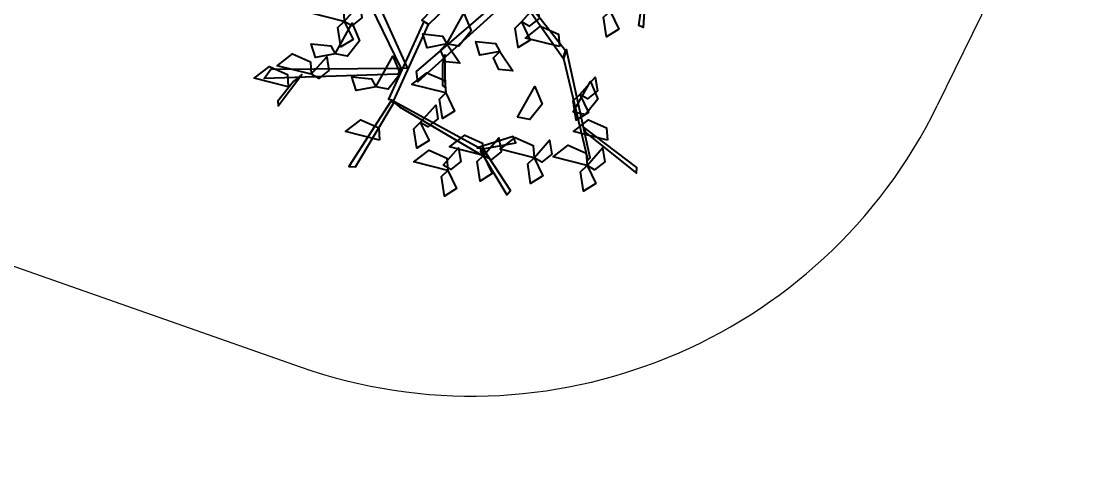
# Model space of a CAD drawing. Header units: inches. Extents: x -1366 to 1207, y -585 to 2554.
# Drawn here: x 407.03 to 410.075, y 2038.333 to 2039.602 of the extents above; entities that cross this region are included whole.
import ezdxf

# ---------------------------------------------------------------- set-up
doc = ezdxf.new("R2010")
doc.units = ezdxf.units.IN
doc.header["$MEASUREMENT"] = 0
doc.header["$PDSIZE"] = 0.05
doc.layers.get('0').update_dxf_attribs({"linetype": 'CONTINUOUS'})
doc.layers.get('DEFPOINTS').update_dxf_attribs({"linetype": 'CONTINUOUS'})
doc.layers.add('A-PLNT', color=84, linetype='CONTINUOUS')
doc.layers.add('DIM', color=7, linetype='CONTINUOUS')
doc.layers.add('Road', color=1, linetype='CONTINUOUS', lineweight=15)
doc.styles.add('style10', font='THSarabun.ttf')
doc.dimstyles.new('C-CC100', dxfattribs={"dimtxt": 0.225, "dimasz": 0.15, "dimexe": 0.25, "dimexo": 0, "dimgap": 0.09, "dimtad": 1, "dimtih": 1, "dimtoh": 1, "dimzin": 0, "dimdsep": 46, "dimtxsty": 'style10', "dimblk1": 'B-2', "dimblk2": 'B-2', "dimsah": 1, "dimcen": 0.09, "dimdle": 0.18, "dimclrd": 1, "dimclre": 7, "dimclrt": 2, "dimadec": 0, "dimazin": 0, "dimtfac": 1, "dimtix": 1, "dimtmove": 2, "dimatfit": 3, "dimldrblk": 'B-2', "dimfxl": 1, "dimtolj": 1, "dimtzin": 0, "dimarcsym": 0})

# ---------------------------------------------------------------- blocks, each defined once
blk = doc.blocks.new('TREE_P36')
at = {"color": 34, "linetype": 'Continuous'}
for points in [[(-0.0014, -0.1718, -1.166), (-0.1191, -0.2941, -0.9955), (-0.1082, -0.3005, -1.0051), (0.0095, -0.1864, -1.1727)], [(-0.1511, -0.3686, -0.9616), (-0.2346, -0.1965, -0.7586), (-0.2179, -0.199, -0.7722), (-0.1413, -0.3687, -0.9684)], [(0.0292, -0.2493, -1.0976), (-0.1252, -0.3894, -0.937), (-0.1272, -0.3733, -0.9522), (0.0266, -0.2404, -1.1059)], [(0.2259, -0.2569, -0.6711), (0.2226, -0.3055, -0.6802), (0.2161, -0.3026, -0.693), (0.2245, -0.2448, -0.6733)], [(0.0502, -0.2834, -1.0668), (0.0992, -0.3529, -0.8669), (0.1027, -0.3416, -0.8781), (0.0524, -0.277, -1.0727)], [(-0.1159, -0.2964, -0.9993), (-0.1707, -0.4162, -0.9396), (-0.1622, -0.4185, -0.9461), (-0.1087, -0.301, -1.0044)], [(0.0999, -0.3535, -0.868), (0.1372, -0.5104, -0.6567), (0.1409, -0.507, -0.6551), (0.1041, -0.3395, -0.8767)], [(-0.0874, -0.3623, -0.9642), (-0.0874, -0.395, -0.91), (-0.0825, -0.399, -0.9045), (-0.0838, -0.3478, -0.9891)], [(-0.1559, -0.3777, -0.9565), (-0.3626, -0.3842, -0.7911), (-0.352, -0.3698, -0.8015), (-0.1511, -0.3686, -0.9616)], [(-0.3173, -0.3892, -0.8216), (-0.3413, -0.4195, -0.777), (-0.341, -0.4265, -0.774), (-0.3042, -0.3783, -0.8433)], [(-0.1676, -0.4202, -0.9411), (-0.2316, -0.5205, -0.7851), (-0.2215, -0.5209, -0.7996), (-0.1618, -0.4208, -0.9491)], [(-0.1534, -0.4279, -0.9427), (-0.0265, -0.5029, -0.8625), (-0.0264, -0.494, -0.8661), (-0.1668, -0.4171, -0.9523)], [(0.133, -0.4673, -0.7066), (0.2123, -0.5306, -0.5336), (0.213, -0.5221, -0.5413), (0.1319, -0.4605, -0.7151)], [(-0.0216, -0.4925, -0.8677), (0.026, -0.4836, -0.8796), (0.0222, -0.4739, -0.8852), (-0.0337, -0.4912, -0.8668)], [(-0.0292, -0.4957, -0.8677), (0.012, -0.5641, -0.7481), (0.0179, -0.5575, -0.7521), (-0.0238, -0.4933, -0.8666)]]:
    blk.add_3dface(points, dxfattribs=at)
at = {"color": 72, "linetype": 'Continuous'}
for points in [[(-0.2389, -0.296, -0.8816), (-0.2914, -0.2827, -0.8922), (-0.2679, -0.2647, -0.8968), (-0.2402, -0.2769, -0.8892)], [(-0.2389, -0.296, -0.8291), (-0.215, -0.2689, -0.8551), (-0.2115, -0.2904, -0.8533), (-0.2272, -0.3027, -0.8374)], [(0.0349, -0.297, -0.8291), (0.0588, -0.27, -0.8551), (0.0622, -0.2914, -0.8533), (0.0466, -0.3037, -0.8374)], [(-0.0806, -0.3307, -0.9551), (-0.0543, -0.2834, -0.9657), (-0.0429, -0.3107, -0.9703), (-0.0617, -0.3343, -0.9627)], [(0.1716, -0.2801, -0.6401), (0.1851, -0.308, -0.6508), (0.1662, -0.3197, -0.6127), (0.1616, -0.2896, -0.6186)], [(-0.2529, -0.3462, -1.0076), (-0.2266, -0.2988, -1.0182), (-0.2152, -0.3261, -1.0228), (-0.234, -0.3498, -1.0152)], [(-0.2389, -0.296, -0.8816), (-0.2253, -0.3239, -0.8923), (-0.2442, -0.3356, -0.8542), (-0.2488, -0.3055, -0.8601)], [(0.0349, -0.297, -0.8291), (0.0484, -0.3249, -0.8398), (0.0295, -0.3366, -0.8017), (0.0249, -0.3066, -0.8076)], [(0.0934, -0.3351, -0.8291), (0.0409, -0.3218, -0.8397), (0.0643, -0.3037, -0.8443), (0.092, -0.3159, -0.8367)], [(-0.0806, -0.3307, -0.9551), (-0.111, -0.3367, -0.9658), (-0.1175, -0.3154, -0.9277), (-0.0873, -0.3187, -0.9336)], [(-0.2529, -0.3462, -0.9026), (-0.2834, -0.3521, -0.9133), (-0.2898, -0.3308, -0.8752), (-0.2596, -0.3341, -0.8811)], [(-0.0806, -0.3307, -0.9551), (-0.0605, -0.3608, -0.9811), (-0.0822, -0.3586, -0.9793), (-0.0901, -0.3403, -0.9634)], [(0.0012, -0.3426, -0.7976), (-0.0293, -0.3485, -0.8083), (-0.0357, -0.3272, -0.7702), (-0.0055, -0.3305, -0.7761)], [(-0.2898, -0.3778, -0.8291), (-0.3423, -0.3645, -0.8397), (-0.3189, -0.3464, -0.8443), (-0.2912, -0.3586, -0.8367)], [(-0.2898, -0.3778, -0.8816), (-0.2659, -0.3507, -0.9076), (-0.2625, -0.3722, -0.9058), (-0.2781, -0.3845, -0.8899)], [(-0.1902, -0.3971, -0.7661), (-0.1638, -0.3498, -0.7767), (-0.1524, -0.377, -0.7813), (-0.1713, -0.4007, -0.7737)], [(0.0012, -0.3426, -0.9551), (0.0212, -0.3726, -0.9811), (-0.0004, -0.3704, -0.9793), (-0.0083, -0.3522, -0.9634)], [(-0.3253, -0.3974, -0.8291), (-0.3778, -0.384, -0.8397), (-0.3544, -0.366, -0.8443), (-0.3266, -0.3782, -0.8367)], [(-0.1902, -0.3971, -0.9551), (-0.2206, -0.4031, -0.9658), (-0.2271, -0.3818, -0.9277), (-0.1968, -0.385, -0.9336)], [(-0.0821, -0.4067, -0.9971), (-0.1346, -0.3934, -1.0077), (-0.1111, -0.3754, -1.0123), (-0.0834, -0.3876, -1.0047)], [(0.1148, -0.4362, -0.9551), (0.1412, -0.3889, -0.9657), (0.1526, -0.4161, -0.9703), (0.1337, -0.4398, -0.9627)], [(0.1248, -0.4092, -0.8291), (0.1487, -0.3821, -0.8551), (0.1521, -0.4036, -0.8533), (0.1365, -0.4159, -0.8374)], [(0.0289, -0.4439, -0.7661), (0.0553, -0.3966, -0.7767), (0.0667, -0.4238, -0.7813), (0.0478, -0.4475, -0.7737)], [(-0.0821, -0.4067, -0.6401), (-0.0685, -0.4346, -0.6508), (-0.0874, -0.4463, -0.6127), (-0.092, -0.4163, -0.6186)], [(0.1248, -0.4092, -0.8291), (0.1383, -0.4371, -0.8398), (0.1194, -0.4488, -0.8017), (0.1148, -0.4187, -0.8076)], [(-0.1216, -0.4524, -0.7766), (-0.0977, -0.4253, -0.8026), (-0.0943, -0.4468, -0.8008), (-0.1099, -0.4591, -0.7849)], [(-0.1844, -0.4797, -0.8291), (-0.2368, -0.4663, -0.8397), (-0.2134, -0.4483, -0.8443), (-0.1857, -0.4605, -0.8367)], [(-0.1216, -0.4524, -0.8816), (-0.108, -0.4803, -0.8923), (-0.127, -0.492, -0.8542), (-0.1315, -0.4619, -0.8601)], [(0.1675, -0.4797, -0.8291), (0.115, -0.4663, -0.8397), (0.1384, -0.4483, -0.8443), (0.1661, -0.4605, -0.8367)], [(-0.0239, -0.5033, -0.8291), (-0.0764, -0.49, -0.8397), (-0.0529, -0.4719, -0.8443), (-0.0252, -0.4841, -0.8367)], [(-0.0239, -0.5033, -0.8291), (0, -0.4762, -0.8551), (0.0035, -0.4977, -0.8533), (-0.0122, -0.51, -0.8374)], [(0.0543, -0.5069, -0.8291), (0.0018, -0.4936, -0.8397), (0.0252, -0.4755, -0.8443), (0.0529, -0.4877, -0.8367)], [(0.0543, -0.5069, -0.8291), (0.0782, -0.4798, -0.8551), (0.0816, -0.5013, -0.8533), (0.066, -0.5136, -0.8374)], [(-0.0789, -0.5265, -0.8291), (-0.1314, -0.5131, -0.8397), (-0.108, -0.4951, -0.8443), (-0.0803, -0.5073, -0.8367)], [(-0.0861, -0.5183, -0.4873), (-0.0622, -0.4913, -0.5133), (-0.0587, -0.5128, -0.5114), (-0.0744, -0.525, -0.4956)], [(-0.0239, -0.5033, -0.8291), (-0.0103, -0.5312, -0.8398), (-0.0292, -0.5429, -0.8017), (-0.0338, -0.5128, -0.8076)], [(0.1361, -0.5187, -0.8291), (0.0836, -0.5054, -0.8397), (0.107, -0.4874, -0.8443), (0.1347, -0.4996, -0.8367)], [(0.1361, -0.5187, -0.6401), (0.16, -0.4917, -0.6661), (0.1634, -0.5132, -0.6643), (0.1478, -0.5254, -0.6484)], [(0.0543, -0.5069, -0.6716), (0.0679, -0.5348, -0.6823), (0.0489, -0.5465, -0.6442), (0.0444, -0.5164, -0.6501)], [(0.1361, -0.5187, -0.6401), (0.1497, -0.5466, -0.6508), (0.1307, -0.5584, -0.6127), (0.1261, -0.5283, -0.6186)], [(-0.0789, -0.5265, -0.8816), (-0.0653, -0.5544, -0.8923), (-0.0843, -0.5661, -0.8542), (-0.0889, -0.536, -0.8601)]]:
    blk.add_3dface(points, dxfattribs=at)
blk = doc.blocks.new('B-2')
at = {"layer": 'DIM', "color": 2}
blk.add_line((0, 1), (0, -1), dxfattribs=at)
at = {"layer": 'DIM'}
blk.add_line((-1, 0), (1, 0), dxfattribs=at)
at = {"layer": 'DIM', "color": 2}
blk.add_circle((0, 0), 0.325, dxfattribs=at)
blk = doc.blocks.new('*D796')
at = {"layer": 'DEFPOINTS', "color": 0, "transparency": 16777216}
for p in [(409.6034, 2041.631), (419.3672, 2041.0581), (417.8187, 2037.7907)]:
    blk.add_point(p, dxfattribs=at)
at = {"layer": 'DIM', "color": 7, "lineweight": -2, "transparency": 16777216}
for p, q in [((409.6034, 2041.631), (411.2794, 2045.1676)), ((417.8187, 2037.7907), (419.4742, 2041.2841))]:
    blk.add_line(p, q, dxfattribs=at)
at = {"layer": 'DIM', "color": 1, "lineweight": -2, "transparency": 16777216}
for p, q in [((411.8501, 2044.6205), (414.5705, 2043.3312)), ((418.6894, 2041.3793), (415.969, 2042.6685))]:
    blk.add_line(p, q, dxfattribs=at)
at = {"layer": 'DIM', "color": 1, "lineweight": -2, "transparency": 16777216, "xscale": 0.75, "yscale": 0.75, "zscale": 0.75}
for p, rotation in [((411.1723, 2044.9416), 154.6439764711203), ((419.3672, 2041.0581), 334.6439764711203)]:
    blk.add_blockref('B-2', p, dxfattribs=dict(at, rotation=rotation))
at = {"layer": 'DIM', "color": 2, "transparency": 16777216, "insert": (415.2697, 2042.9999), "char_height": 0.5, "attachment_point": 5, "style": 'style10'}
blk.add_mtext('\\A1;9.07', dxfattribs=at)

msp = doc.modelspace()

# ---------------------------------------------------------------- linework, layer by layer
at = {"layer": 'Road'}
for p, q in [((388.9038, 2045.2497), (407.8377, 2038.6003)), ((409.8832, 2039.768), (409.6826, 2039.3573))]:
    msp.add_line(p, q, dxfattribs=at)
msp.add_arc((408.3348, 2040.0156), 1.5, 250.6492, 333.9706, dxfattribs=at)

# ---------------------------------------------------------------- block references
at = {"layer": 'A-PLNT', "xscale": 1.875, "yscale": 1.875, "zscale": 1.875}
msp.add_blockref('TREE_P36', (408.4135, 2040.1561, 3.1787), dxfattribs=at)

# ---------------------------------------------------------------- dimensions: what is measured, and where the dimension line sits
at = {"layer": 'DIM'}
dim = msp.add_linear_dim(base=(419.3672, 2041.0581), p1=(409.6034, 2041.631), p2=(417.8187, 2037.7907), angle=154.644, dimstyle='C-CC100', override={"dimtxt": 0.5, "dimasz": 0.75}, dxfattribs=at)
dim.commit()
dim.dimension.update_dxf_attribs({"geometry": '*D796', "text_midpoint": (415.2697, 2042.9999)})

doc.saveas('drawing.dxf')
